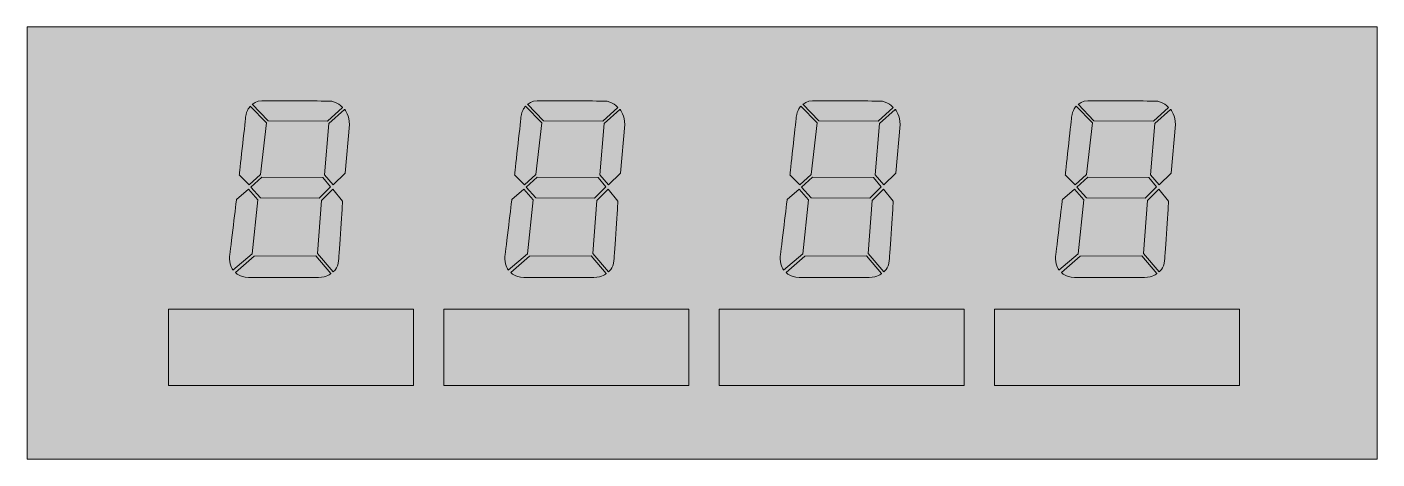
# Model space of a CAD drawing. Header units: inches. Extents: x -1 to 440, y -140 to 1.
import ezdxf

# ---------------------------------------------------------------- set-up
doc = ezdxf.new("R2010")
doc.units = ezdxf.units.IN
doc.header["$MEASUREMENT"] = 0
doc.layers.add('Layer 5', color=7, linetype='Continuous')
doc.layers.add('Layer 6', color=7, linetype='Continuous')

# ---------------------------------------------------------------- blocks, each defined once
blk = doc.blocks.new('block 2')
at = {"layer": 'Layer 5', "true_color": 0xf1f1f2}
h = blk.add_hatch(color=7, dxfattribs=at)
h.dxf.hatch_style = 2
edge = h.paths.add_edge_path()
edge.add_spline(control_points=[(76.96, -30.1), (76.96, -30.1), (75.05, -46.92), (75.05, -46.92), (75.05, -46.92), (71.31, -50.36), (71.31, -50.36), (71.31, -50.36), (68.11, -47.04), (68.11, -47.04), (68.11, -47.04), (69.94, -30.52), (70.17, -28.16), (70.4, -25.85), (71.7, -24.58), (71.7, -24.58), (71.7, -24.58), (76.96, -30.1), (76.96, -30.1)], knot_values=[0, 0, 0, 0, 1, 1, 1, 2, 2, 2, 3, 3, 3, 4, 4, 4, 5, 5, 5, 6, 6, 6, 6], degree=3, periodic=1)
h = blk.add_hatch(color=7, dxfattribs=at)
h.dxf.hatch_style = 2
edge = h.paths.add_edge_path()
edge.add_spline(control_points=[(75.46, -22.81), (77.46, -22.81), (95.87, -22.93), (97.28, -22.93), (100.22, -22.93), (101.86, -25.05), (101.86, -25.05), (101.86, -25.05), (96.95, -29.46), (96.95, -29.46), (96.95, -29.46), (77.49, -29.4), (77.49, -29.4), (77.49, -29.4), (72.35, -23.99), (72.35, -23.99), (72.35, -23.99), (73.7, -22.81), (75.46, -22.81)], knot_values=[0, 0, 0, 0, 1, 1, 1, 2, 2, 2, 3, 3, 3, 4, 4, 4, 5, 5, 5, 6, 6, 6, 6], degree=3, periodic=1)
h = blk.add_hatch(color=7, dxfattribs=at)
h.dxf.hatch_style = 2
edge = h.paths.add_edge_path()
edge.add_spline(control_points=[(104.1, -30.57), (104.1, -30.57), (102.75, -46.52), (102.75, -46.52), (102.75, -46.52), (98.78, -50.36), (98.78, -50.36), (98.78, -50.36), (95.92, -47.1), (95.92, -47.1), (95.92, -47.1), (97.34, -30.28), (97.34, -30.28), (97.34, -30.28), (102.51, -25.64), (102.51, -25.64), (102.51, -25.64), (104.21, -27.87), (104.1, -30.57)], knot_values=[0, 0, 0, 0, 1, 1, 1, 2, 2, 2, 3, 3, 3, 4, 4, 4, 5, 5, 5, 6, 6, 6, 6], degree=3, periodic=1)
h = blk.add_hatch(color=7, dxfattribs=at)
h.dxf.hatch_style = 2
h.paths.add_polyline_path([(71.88, -51.09), (75.44, -47.86), (95.37, -47.98), (97.9, -50.98), (94.24, -54.72), (75.02, -54.56)])
h = blk.add_hatch(color=7, dxfattribs=at)
h.dxf.hatch_style = 2
edge = h.paths.add_edge_path()
edge.add_spline(control_points=[(71.08, -51.73), (71.08, -51.73), (74.17, -55.21), (74.17, -55.21), (74.17, -55.21), (72.29, -72.91), (72.29, -72.91), (72.29, -72.91), (66, -78.2), (66, -78.2), (66, -78.2), (64.64, -76.08), (64.94, -73.73), (65.23, -71.38), (67.16, -55.17), (67.16, -55.17), (67.16, -55.17), (71.08, -51.73), (71.08, -51.73)], knot_values=[0, 0, 0, 0, 1, 1, 1, 2, 2, 2, 3, 3, 3, 4, 4, 4, 5, 5, 5, 6, 6, 6, 6], degree=3, periodic=1)
h = blk.add_hatch(color=7, dxfattribs=at)
h.dxf.hatch_style = 2
edge = h.paths.add_edge_path()
edge.add_spline(control_points=[(98.65, -51.73), (98.65, -51.73), (101.89, -55.68), (101.89, -55.68), (101.89, -55.68), (100.69, -73.07), (100.57, -75.08), (100.39, -77.91), (98.75, -78.79), (98.75, -78.79), (98.75, -78.79), (93.72, -72.79), (93.72, -72.79), (93.72, -72.79), (94.96, -55.5), (94.96, -55.5), (94.96, -55.5), (98.65, -51.73), (98.65, -51.73)], knot_values=[0, 0, 0, 0, 1, 1, 1, 2, 2, 2, 3, 3, 3, 4, 4, 4, 5, 5, 5, 6, 6, 6, 6], degree=3, periodic=1)
h = blk.add_hatch(color=7, dxfattribs=at)
h.dxf.hatch_style = 2
edge = h.paths.add_edge_path()
edge.add_spline(control_points=[(93.16, -73.55), (93.16, -73.55), (98.04, -79.37), (98.04, -79.37), (98.04, -79.37), (96.86, -80.61), (93.98, -80.61), (91.92, -80.61), (73.82, -80.61), (71.11, -80.61), (68.11, -80.61), (66.88, -79.02), (66.88, -79.02), (66.88, -79.02), (72.94, -73.61), (72.94, -73.61), (72.94, -73.61), (93.16, -73.55), (93.16, -73.55)], knot_values=[0, 0, 0, 0, 1, 1, 1, 2, 2, 2, 3, 3, 3, 4, 4, 4, 5, 5, 5, 6, 6, 6, 6], degree=3, periodic=1)
at = {"layer": 'Layer 5', "lineweight": 0}
blk.add_lwpolyline([(71.88, -51.09), (75.44, -47.86), (95.37, -47.98), (97.9, -50.98), (94.24, -54.72), (75.02, -54.56), (71.88, -51.09)], dxfattribs=at)
for points in [[(76.96, -30.1), (76.96, -30.1), (75.05, -46.92), (75.05, -46.92), (75.05, -46.92), (71.31, -50.36), (71.31, -50.36), (71.31, -50.36), (68.11, -47.04), (68.11, -47.04), (68.11, -47.04), (69.94, -30.52), (70.17, -28.16), (70.4, -25.85), (71.7, -24.58), (71.7, -24.58), (71.7, -24.58), (76.96, -30.1), (76.96, -30.1)], [(75.46, -22.81), (77.46, -22.81), (95.87, -22.93), (97.28, -22.93), (100.22, -22.93), (101.86, -25.05), (101.86, -25.05), (101.86, -25.05), (96.95, -29.46), (96.95, -29.46), (96.95, -29.46), (77.49, -29.4), (77.49, -29.4), (77.49, -29.4), (72.35, -23.99), (72.35, -23.99), (72.35, -23.99), (73.7, -22.81), (75.46, -22.81)], [(104.1, -30.57), (104.1, -30.57), (102.75, -46.52), (102.75, -46.52), (102.75, -46.52), (98.78, -50.36), (98.78, -50.36), (98.78, -50.36), (95.92, -47.1), (95.92, -47.1), (95.92, -47.1), (97.34, -30.28), (97.34, -30.28), (97.34, -30.28), (102.51, -25.64), (102.51, -25.64), (102.51, -25.64), (104.21, -27.87), (104.1, -30.57)], [(71.08, -51.73), (71.08, -51.73), (74.17, -55.21), (74.17, -55.21), (74.17, -55.21), (72.29, -72.91), (72.29, -72.91), (72.29, -72.91), (66, -78.2), (66, -78.2), (66, -78.2), (64.64, -76.08), (64.94, -73.73), (65.23, -71.38), (67.16, -55.17), (67.16, -55.17), (67.16, -55.17), (71.08, -51.73), (71.08, -51.73)], [(98.65, -51.73), (98.65, -51.73), (101.89, -55.68), (101.89, -55.68), (101.89, -55.68), (100.69, -73.07), (100.57, -75.08), (100.39, -77.91), (98.75, -78.79), (98.75, -78.79), (98.75, -78.79), (93.72, -72.79), (93.72, -72.79), (93.72, -72.79), (94.96, -55.5), (94.96, -55.5), (94.96, -55.5), (98.65, -51.73), (98.65, -51.73)], [(93.16, -73.55), (93.16, -73.55), (98.04, -79.37), (98.04, -79.37), (98.04, -79.37), (96.86, -80.61), (93.98, -80.61), (91.92, -80.61), (73.82, -80.61), (71.11, -80.61), (68.11, -80.61), (66.88, -79.02), (66.88, -79.02), (66.88, -79.02), (72.94, -73.61), (72.94, -73.61), (72.94, -73.61), (93.16, -73.55), (93.16, -73.55)]]:
    blk.add_open_spline(points, degree=3, knots=[0, 0, 0, 0, 1, 1, 1, 2, 2, 2, 3, 3, 3, 4, 4, 4, 5, 5, 5, 6, 6, 6, 6], dxfattribs=at)
blk = doc.blocks.new('block 3')
at = {"layer": 'Layer 5', "true_color": 0xf1f1f2}
h = blk.add_hatch(color=7, dxfattribs=at)
h.dxf.hatch_style = 2
edge = h.paths.add_edge_path()
edge.add_spline(control_points=[(166.96, -30.1), (166.96, -30.1), (165.05, -46.92), (165.05, -46.92), (165.05, -46.92), (161.31, -50.36), (161.31, -50.36), (161.31, -50.36), (158.11, -47.04), (158.11, -47.04), (158.11, -47.04), (159.94, -30.52), (160.17, -28.16), (160.4, -25.85), (161.7, -24.58), (161.7, -24.58), (161.7, -24.58), (166.96, -30.1), (166.96, -30.1)], knot_values=[0, 0, 0, 0, 1, 1, 1, 2, 2, 2, 3, 3, 3, 4, 4, 4, 5, 5, 5, 6, 6, 6, 6], degree=3, periodic=1)
h = blk.add_hatch(color=7, dxfattribs=at)
h.dxf.hatch_style = 2
edge = h.paths.add_edge_path()
edge.add_spline(control_points=[(165.46, -22.81), (167.46, -22.81), (185.87, -22.93), (187.28, -22.93), (190.22, -22.93), (191.86, -25.05), (191.86, -25.05), (191.86, -25.05), (186.95, -29.46), (186.95, -29.46), (186.95, -29.46), (167.49, -29.4), (167.49, -29.4), (167.49, -29.4), (162.35, -23.99), (162.35, -23.99), (162.35, -23.99), (163.7, -22.81), (165.46, -22.81)], knot_values=[0, 0, 0, 0, 1, 1, 1, 2, 2, 2, 3, 3, 3, 4, 4, 4, 5, 5, 5, 6, 6, 6, 6], degree=3, periodic=1)
h = blk.add_hatch(color=7, dxfattribs=at)
h.dxf.hatch_style = 2
edge = h.paths.add_edge_path()
edge.add_spline(control_points=[(194.1, -30.57), (194.1, -30.57), (192.75, -46.52), (192.75, -46.52), (192.75, -46.52), (188.78, -50.36), (188.78, -50.36), (188.78, -50.36), (185.92, -47.1), (185.92, -47.1), (185.92, -47.1), (187.34, -30.28), (187.34, -30.28), (187.34, -30.28), (192.51, -25.64), (192.51, -25.64), (192.51, -25.64), (194.21, -27.87), (194.1, -30.57)], knot_values=[0, 0, 0, 0, 1, 1, 1, 2, 2, 2, 3, 3, 3, 4, 4, 4, 5, 5, 5, 6, 6, 6, 6], degree=3, periodic=1)
h = blk.add_hatch(color=7, dxfattribs=at)
h.dxf.hatch_style = 2
h.paths.add_polyline_path([(161.88, -51.09), (165.44, -47.86), (185.37, -47.98), (187.9, -50.98), (184.24, -54.72), (165.02, -54.56)])
h = blk.add_hatch(color=7, dxfattribs=at)
h.dxf.hatch_style = 2
edge = h.paths.add_edge_path()
edge.add_spline(control_points=[(161.08, -51.73), (161.08, -51.73), (164.17, -55.21), (164.17, -55.21), (164.17, -55.21), (162.29, -72.91), (162.29, -72.91), (162.29, -72.91), (156, -78.2), (156, -78.2), (156, -78.2), (154.65, -76.08), (154.94, -73.73), (155.23, -71.38), (157.16, -55.17), (157.16, -55.17), (157.16, -55.17), (161.08, -51.73), (161.08, -51.73)], knot_values=[0, 0, 0, 0, 1, 1, 1, 2, 2, 2, 3, 3, 3, 4, 4, 4, 5, 5, 5, 6, 6, 6, 6], degree=3, periodic=1)
h = blk.add_hatch(color=7, dxfattribs=at)
h.dxf.hatch_style = 2
edge = h.paths.add_edge_path()
edge.add_spline(control_points=[(188.65, -51.73), (188.65, -51.73), (191.89, -55.68), (191.89, -55.68), (191.89, -55.68), (190.69, -73.07), (190.57, -75.08), (190.39, -77.91), (188.75, -78.79), (188.75, -78.79), (188.75, -78.79), (183.72, -72.79), (183.72, -72.79), (183.72, -72.79), (184.96, -55.5), (184.96, -55.5), (184.96, -55.5), (188.65, -51.73), (188.65, -51.73)], knot_values=[0, 0, 0, 0, 1, 1, 1, 2, 2, 2, 3, 3, 3, 4, 4, 4, 5, 5, 5, 6, 6, 6, 6], degree=3, periodic=1)
h = blk.add_hatch(color=7, dxfattribs=at)
h.dxf.hatch_style = 2
edge = h.paths.add_edge_path()
edge.add_spline(control_points=[(183.16, -73.55), (183.16, -73.55), (188.04, -79.37), (188.04, -79.37), (188.04, -79.37), (186.87, -80.61), (183.98, -80.61), (181.92, -80.61), (163.82, -80.61), (161.11, -80.61), (158.11, -80.61), (156.88, -79.02), (156.88, -79.02), (156.88, -79.02), (162.94, -73.61), (162.94, -73.61), (162.94, -73.61), (183.16, -73.55), (183.16, -73.55)], knot_values=[0, 0, 0, 0, 1, 1, 1, 2, 2, 2, 3, 3, 3, 4, 4, 4, 5, 5, 5, 6, 6, 6, 6], degree=3, periodic=1)
at = {"layer": 'Layer 5', "lineweight": 0}
blk.add_lwpolyline([(161.88, -51.09), (165.44, -47.86), (185.37, -47.98), (187.9, -50.98), (184.24, -54.72), (165.02, -54.56), (161.88, -51.09)], dxfattribs=at)
for points in [[(166.96, -30.1), (166.96, -30.1), (165.05, -46.92), (165.05, -46.92), (165.05, -46.92), (161.31, -50.36), (161.31, -50.36), (161.31, -50.36), (158.11, -47.04), (158.11, -47.04), (158.11, -47.04), (159.94, -30.52), (160.17, -28.16), (160.4, -25.85), (161.7, -24.58), (161.7, -24.58), (161.7, -24.58), (166.96, -30.1), (166.96, -30.1)], [(165.46, -22.81), (167.46, -22.81), (185.87, -22.93), (187.28, -22.93), (190.22, -22.93), (191.86, -25.05), (191.86, -25.05), (191.86, -25.05), (186.95, -29.46), (186.95, -29.46), (186.95, -29.46), (167.49, -29.4), (167.49, -29.4), (167.49, -29.4), (162.35, -23.99), (162.35, -23.99), (162.35, -23.99), (163.7, -22.81), (165.46, -22.81)], [(194.1, -30.57), (194.1, -30.57), (192.75, -46.52), (192.75, -46.52), (192.75, -46.52), (188.78, -50.36), (188.78, -50.36), (188.78, -50.36), (185.92, -47.1), (185.92, -47.1), (185.92, -47.1), (187.34, -30.28), (187.34, -30.28), (187.34, -30.28), (192.51, -25.64), (192.51, -25.64), (192.51, -25.64), (194.21, -27.87), (194.1, -30.57)], [(161.08, -51.73), (161.08, -51.73), (164.17, -55.21), (164.17, -55.21), (164.17, -55.21), (162.29, -72.91), (162.29, -72.91), (162.29, -72.91), (156, -78.2), (156, -78.2), (156, -78.2), (154.65, -76.08), (154.94, -73.73), (155.23, -71.38), (157.16, -55.17), (157.16, -55.17), (157.16, -55.17), (161.08, -51.73), (161.08, -51.73)], [(188.65, -51.73), (188.65, -51.73), (191.89, -55.68), (191.89, -55.68), (191.89, -55.68), (190.69, -73.07), (190.57, -75.08), (190.39, -77.91), (188.75, -78.79), (188.75, -78.79), (188.75, -78.79), (183.72, -72.79), (183.72, -72.79), (183.72, -72.79), (184.96, -55.5), (184.96, -55.5), (184.96, -55.5), (188.65, -51.73), (188.65, -51.73)], [(183.16, -73.55), (183.16, -73.55), (188.04, -79.37), (188.04, -79.37), (188.04, -79.37), (186.87, -80.61), (183.98, -80.61), (181.92, -80.61), (163.82, -80.61), (161.11, -80.61), (158.11, -80.61), (156.88, -79.02), (156.88, -79.02), (156.88, -79.02), (162.94, -73.61), (162.94, -73.61), (162.94, -73.61), (183.16, -73.55), (183.16, -73.55)]]:
    blk.add_open_spline(points, degree=3, knots=[0, 0, 0, 0, 1, 1, 1, 2, 2, 2, 3, 3, 3, 4, 4, 4, 5, 5, 5, 6, 6, 6, 6], dxfattribs=at)
blk = doc.blocks.new('block 4')
at = {"layer": 'Layer 5', "true_color": 0xf1f1f2}
h = blk.add_hatch(color=7, dxfattribs=at)
h.dxf.hatch_style = 2
edge = h.paths.add_edge_path()
edge.add_spline(control_points=[(256.96, -30.1), (256.96, -30.1), (255.05, -46.92), (255.05, -46.92), (255.05, -46.92), (251.31, -50.36), (251.31, -50.36), (251.31, -50.36), (248.11, -47.04), (248.11, -47.04), (248.11, -47.04), (249.94, -30.52), (250.17, -28.16), (250.4, -25.85), (251.7, -24.58), (251.7, -24.58), (251.7, -24.58), (256.96, -30.1), (256.96, -30.1)], knot_values=[0, 0, 0, 0, 1, 1, 1, 2, 2, 2, 3, 3, 3, 4, 4, 4, 5, 5, 5, 6, 6, 6, 6], degree=3, periodic=1)
h = blk.add_hatch(color=7, dxfattribs=at)
h.dxf.hatch_style = 2
edge = h.paths.add_edge_path()
edge.add_spline(control_points=[(255.46, -22.81), (257.46, -22.81), (275.87, -22.93), (277.28, -22.93), (280.22, -22.93), (281.86, -25.05), (281.86, -25.05), (281.86, -25.05), (276.95, -29.46), (276.95, -29.46), (276.95, -29.46), (257.49, -29.4), (257.49, -29.4), (257.49, -29.4), (252.35, -23.99), (252.35, -23.99), (252.35, -23.99), (253.7, -22.81), (255.46, -22.81)], knot_values=[0, 0, 0, 0, 1, 1, 1, 2, 2, 2, 3, 3, 3, 4, 4, 4, 5, 5, 5, 6, 6, 6, 6], degree=3, periodic=1)
h = blk.add_hatch(color=7, dxfattribs=at)
h.dxf.hatch_style = 2
edge = h.paths.add_edge_path()
edge.add_spline(control_points=[(284.1, -30.57), (284.1, -30.57), (282.75, -46.52), (282.75, -46.52), (282.75, -46.52), (278.78, -50.36), (278.78, -50.36), (278.78, -50.36), (275.92, -47.1), (275.92, -47.1), (275.92, -47.1), (277.34, -30.28), (277.34, -30.28), (277.34, -30.28), (282.51, -25.64), (282.51, -25.64), (282.51, -25.64), (284.21, -27.87), (284.1, -30.57)], knot_values=[0, 0, 0, 0, 1, 1, 1, 2, 2, 2, 3, 3, 3, 4, 4, 4, 5, 5, 5, 6, 6, 6, 6], degree=3, periodic=1)
h = blk.add_hatch(color=7, dxfattribs=at)
h.dxf.hatch_style = 2
h.paths.add_polyline_path([(251.88, -51.09), (255.44, -47.86), (275.37, -47.98), (277.9, -50.98), (274.24, -54.72), (255.02, -54.56)])
h = blk.add_hatch(color=7, dxfattribs=at)
h.dxf.hatch_style = 2
edge = h.paths.add_edge_path()
edge.add_spline(control_points=[(251.08, -51.73), (251.08, -51.73), (254.17, -55.21), (254.17, -55.21), (254.17, -55.21), (252.29, -72.91), (252.29, -72.91), (252.29, -72.91), (246, -78.2), (246, -78.2), (246, -78.2), (244.65, -76.08), (244.94, -73.73), (245.23, -71.38), (247.16, -55.17), (247.16, -55.17), (247.16, -55.17), (251.08, -51.73), (251.08, -51.73)], knot_values=[0, 0, 0, 0, 1, 1, 1, 2, 2, 2, 3, 3, 3, 4, 4, 4, 5, 5, 5, 6, 6, 6, 6], degree=3, periodic=1)
h = blk.add_hatch(color=7, dxfattribs=at)
h.dxf.hatch_style = 2
edge = h.paths.add_edge_path()
edge.add_spline(control_points=[(278.65, -51.73), (278.65, -51.73), (281.89, -55.68), (281.89, -55.68), (281.89, -55.68), (280.69, -73.07), (280.57, -75.08), (280.39, -77.91), (278.75, -78.79), (278.75, -78.79), (278.75, -78.79), (273.72, -72.79), (273.72, -72.79), (273.72, -72.79), (274.96, -55.5), (274.96, -55.5), (274.96, -55.5), (278.65, -51.73), (278.65, -51.73)], knot_values=[0, 0, 0, 0, 1, 1, 1, 2, 2, 2, 3, 3, 3, 4, 4, 4, 5, 5, 5, 6, 6, 6, 6], degree=3, periodic=1)
h = blk.add_hatch(color=7, dxfattribs=at)
h.dxf.hatch_style = 2
edge = h.paths.add_edge_path()
edge.add_spline(control_points=[(273.16, -73.55), (273.16, -73.55), (278.04, -79.37), (278.04, -79.37), (278.04, -79.37), (276.87, -80.61), (273.98, -80.61), (271.92, -80.61), (253.82, -80.61), (251.11, -80.61), (248.11, -80.61), (246.88, -79.02), (246.88, -79.02), (246.88, -79.02), (252.94, -73.61), (252.94, -73.61), (252.94, -73.61), (273.16, -73.55), (273.16, -73.55)], knot_values=[0, 0, 0, 0, 1, 1, 1, 2, 2, 2, 3, 3, 3, 4, 4, 4, 5, 5, 5, 6, 6, 6, 6], degree=3, periodic=1)
at = {"layer": 'Layer 5', "lineweight": 0}
blk.add_lwpolyline([(251.88, -51.09), (255.44, -47.86), (275.37, -47.98), (277.9, -50.98), (274.24, -54.72), (255.02, -54.56), (251.88, -51.09)], dxfattribs=at)
for points in [[(256.96, -30.1), (256.96, -30.1), (255.05, -46.92), (255.05, -46.92), (255.05, -46.92), (251.31, -50.36), (251.31, -50.36), (251.31, -50.36), (248.11, -47.04), (248.11, -47.04), (248.11, -47.04), (249.94, -30.52), (250.17, -28.16), (250.4, -25.85), (251.7, -24.58), (251.7, -24.58), (251.7, -24.58), (256.96, -30.1), (256.96, -30.1)], [(255.46, -22.81), (257.46, -22.81), (275.87, -22.93), (277.28, -22.93), (280.22, -22.93), (281.86, -25.05), (281.86, -25.05), (281.86, -25.05), (276.95, -29.46), (276.95, -29.46), (276.95, -29.46), (257.49, -29.4), (257.49, -29.4), (257.49, -29.4), (252.35, -23.99), (252.35, -23.99), (252.35, -23.99), (253.7, -22.81), (255.46, -22.81)], [(284.1, -30.57), (284.1, -30.57), (282.75, -46.52), (282.75, -46.52), (282.75, -46.52), (278.78, -50.36), (278.78, -50.36), (278.78, -50.36), (275.92, -47.1), (275.92, -47.1), (275.92, -47.1), (277.34, -30.28), (277.34, -30.28), (277.34, -30.28), (282.51, -25.64), (282.51, -25.64), (282.51, -25.64), (284.21, -27.87), (284.1, -30.57)], [(251.08, -51.73), (251.08, -51.73), (254.17, -55.21), (254.17, -55.21), (254.17, -55.21), (252.29, -72.91), (252.29, -72.91), (252.29, -72.91), (246, -78.2), (246, -78.2), (246, -78.2), (244.65, -76.08), (244.94, -73.73), (245.23, -71.38), (247.16, -55.17), (247.16, -55.17), (247.16, -55.17), (251.08, -51.73), (251.08, -51.73)], [(278.65, -51.73), (278.65, -51.73), (281.89, -55.68), (281.89, -55.68), (281.89, -55.68), (280.69, -73.07), (280.57, -75.08), (280.39, -77.91), (278.75, -78.79), (278.75, -78.79), (278.75, -78.79), (273.72, -72.79), (273.72, -72.79), (273.72, -72.79), (274.96, -55.5), (274.96, -55.5), (274.96, -55.5), (278.65, -51.73), (278.65, -51.73)], [(273.16, -73.55), (273.16, -73.55), (278.04, -79.37), (278.04, -79.37), (278.04, -79.37), (276.87, -80.61), (273.98, -80.61), (271.92, -80.61), (253.82, -80.61), (251.11, -80.61), (248.11, -80.61), (246.88, -79.02), (246.88, -79.02), (246.88, -79.02), (252.94, -73.61), (252.94, -73.61), (252.94, -73.61), (273.16, -73.55), (273.16, -73.55)]]:
    blk.add_open_spline(points, degree=3, knots=[0, 0, 0, 0, 1, 1, 1, 2, 2, 2, 3, 3, 3, 4, 4, 4, 5, 5, 5, 6, 6, 6, 6], dxfattribs=at)
blk = doc.blocks.new('block 5')
at = {"layer": 'Layer 5', "true_color": 0xf1f1f2}
h = blk.add_hatch(color=7, dxfattribs=at)
h.dxf.hatch_style = 2
edge = h.paths.add_edge_path()
edge.add_spline(control_points=[(346.96, -30.1), (346.96, -30.1), (345.05, -46.92), (345.05, -46.92), (345.05, -46.92), (341.31, -50.36), (341.31, -50.36), (341.31, -50.36), (338.11, -47.04), (338.11, -47.04), (338.11, -47.04), (339.94, -30.52), (340.17, -28.16), (340.4, -25.85), (341.7, -24.58), (341.7, -24.58), (341.7, -24.58), (346.96, -30.1), (346.96, -30.1)], knot_values=[0, 0, 0, 0, 1, 1, 1, 2, 2, 2, 3, 3, 3, 4, 4, 4, 5, 5, 5, 6, 6, 6, 6], degree=3, periodic=1)
h = blk.add_hatch(color=7, dxfattribs=at)
h.dxf.hatch_style = 2
edge = h.paths.add_edge_path()
edge.add_spline(control_points=[(345.46, -22.81), (347.46, -22.81), (365.87, -22.93), (367.28, -22.93), (370.22, -22.93), (371.86, -25.05), (371.86, -25.05), (371.86, -25.05), (366.95, -29.46), (366.95, -29.46), (366.95, -29.46), (347.49, -29.4), (347.49, -29.4), (347.49, -29.4), (342.35, -23.99), (342.35, -23.99), (342.35, -23.99), (343.7, -22.81), (345.46, -22.81)], knot_values=[0, 0, 0, 0, 1, 1, 1, 2, 2, 2, 3, 3, 3, 4, 4, 4, 5, 5, 5, 6, 6, 6, 6], degree=3, periodic=1)
h = blk.add_hatch(color=7, dxfattribs=at)
h.dxf.hatch_style = 2
edge = h.paths.add_edge_path()
edge.add_spline(control_points=[(374.1, -30.57), (374.1, -30.57), (372.75, -46.52), (372.75, -46.52), (372.75, -46.52), (368.78, -50.36), (368.78, -50.36), (368.78, -50.36), (365.92, -47.1), (365.92, -47.1), (365.92, -47.1), (367.34, -30.28), (367.34, -30.28), (367.34, -30.28), (372.51, -25.64), (372.51, -25.64), (372.51, -25.64), (374.21, -27.87), (374.1, -30.57)], knot_values=[0, 0, 0, 0, 1, 1, 1, 2, 2, 2, 3, 3, 3, 4, 4, 4, 5, 5, 5, 6, 6, 6, 6], degree=3, periodic=1)
h = blk.add_hatch(color=7, dxfattribs=at)
h.dxf.hatch_style = 2
h.paths.add_polyline_path([(341.88, -51.09), (345.44, -47.86), (365.37, -47.98), (367.9, -50.98), (364.24, -54.72), (345.02, -54.56)])
h = blk.add_hatch(color=7, dxfattribs=at)
h.dxf.hatch_style = 2
edge = h.paths.add_edge_path()
edge.add_spline(control_points=[(341.08, -51.73), (341.08, -51.73), (344.17, -55.21), (344.17, -55.21), (344.17, -55.21), (342.29, -72.91), (342.29, -72.91), (342.29, -72.91), (336, -78.2), (336, -78.2), (336, -78.2), (334.65, -76.08), (334.94, -73.73), (335.23, -71.38), (337.16, -55.17), (337.16, -55.17), (337.16, -55.17), (341.08, -51.73), (341.08, -51.73)], knot_values=[0, 0, 0, 0, 1, 1, 1, 2, 2, 2, 3, 3, 3, 4, 4, 4, 5, 5, 5, 6, 6, 6, 6], degree=3, periodic=1)
h = blk.add_hatch(color=7, dxfattribs=at)
h.dxf.hatch_style = 2
edge = h.paths.add_edge_path()
edge.add_spline(control_points=[(368.65, -51.73), (368.65, -51.73), (371.89, -55.68), (371.89, -55.68), (371.89, -55.68), (370.69, -73.07), (370.57, -75.08), (370.39, -77.91), (368.75, -78.79), (368.75, -78.79), (368.75, -78.79), (363.72, -72.79), (363.72, -72.79), (363.72, -72.79), (364.96, -55.5), (364.96, -55.5), (364.96, -55.5), (368.65, -51.73), (368.65, -51.73)], knot_values=[0, 0, 0, 0, 1, 1, 1, 2, 2, 2, 3, 3, 3, 4, 4, 4, 5, 5, 5, 6, 6, 6, 6], degree=3, periodic=1)
h = blk.add_hatch(color=7, dxfattribs=at)
h.dxf.hatch_style = 2
edge = h.paths.add_edge_path()
edge.add_spline(control_points=[(363.16, -73.55), (363.16, -73.55), (368.04, -79.37), (368.04, -79.37), (368.04, -79.37), (366.87, -80.61), (363.98, -80.61), (361.92, -80.61), (343.82, -80.61), (341.11, -80.61), (338.11, -80.61), (336.88, -79.02), (336.88, -79.02), (336.88, -79.02), (342.94, -73.61), (342.94, -73.61), (342.94, -73.61), (363.16, -73.55), (363.16, -73.55)], knot_values=[0, 0, 0, 0, 1, 1, 1, 2, 2, 2, 3, 3, 3, 4, 4, 4, 5, 5, 5, 6, 6, 6, 6], degree=3, periodic=1)
at = {"layer": 'Layer 5', "lineweight": 0}
blk.add_lwpolyline([(341.88, -51.09), (345.44, -47.86), (365.37, -47.98), (367.9, -50.98), (364.24, -54.72), (345.02, -54.56), (341.88, -51.09)], dxfattribs=at)
for points in [[(346.96, -30.1), (346.96, -30.1), (345.05, -46.92), (345.05, -46.92), (345.05, -46.92), (341.31, -50.36), (341.31, -50.36), (341.31, -50.36), (338.11, -47.04), (338.11, -47.04), (338.11, -47.04), (339.94, -30.52), (340.17, -28.16), (340.4, -25.85), (341.7, -24.58), (341.7, -24.58), (341.7, -24.58), (346.96, -30.1), (346.96, -30.1)], [(345.46, -22.81), (347.46, -22.81), (365.87, -22.93), (367.28, -22.93), (370.22, -22.93), (371.86, -25.05), (371.86, -25.05), (371.86, -25.05), (366.95, -29.46), (366.95, -29.46), (366.95, -29.46), (347.49, -29.4), (347.49, -29.4), (347.49, -29.4), (342.35, -23.99), (342.35, -23.99), (342.35, -23.99), (343.7, -22.81), (345.46, -22.81)], [(374.1, -30.57), (374.1, -30.57), (372.75, -46.52), (372.75, -46.52), (372.75, -46.52), (368.78, -50.36), (368.78, -50.36), (368.78, -50.36), (365.92, -47.1), (365.92, -47.1), (365.92, -47.1), (367.34, -30.28), (367.34, -30.28), (367.34, -30.28), (372.51, -25.64), (372.51, -25.64), (372.51, -25.64), (374.21, -27.87), (374.1, -30.57)], [(341.08, -51.73), (341.08, -51.73), (344.17, -55.21), (344.17, -55.21), (344.17, -55.21), (342.29, -72.91), (342.29, -72.91), (342.29, -72.91), (336, -78.2), (336, -78.2), (336, -78.2), (334.65, -76.08), (334.94, -73.73), (335.23, -71.38), (337.16, -55.17), (337.16, -55.17), (337.16, -55.17), (341.08, -51.73), (341.08, -51.73)], [(368.65, -51.73), (368.65, -51.73), (371.89, -55.68), (371.89, -55.68), (371.89, -55.68), (370.69, -73.07), (370.57, -75.08), (370.39, -77.91), (368.75, -78.79), (368.75, -78.79), (368.75, -78.79), (363.72, -72.79), (363.72, -72.79), (363.72, -72.79), (364.96, -55.5), (364.96, -55.5), (364.96, -55.5), (368.65, -51.73), (368.65, -51.73)], [(363.16, -73.55), (363.16, -73.55), (368.04, -79.37), (368.04, -79.37), (368.04, -79.37), (366.87, -80.61), (363.98, -80.61), (361.92, -80.61), (343.82, -80.61), (341.11, -80.61), (338.11, -80.61), (336.88, -79.02), (336.88, -79.02), (336.88, -79.02), (342.94, -73.61), (342.94, -73.61), (342.94, -73.61), (363.16, -73.55), (363.16, -73.55)]]:
    blk.add_open_spline(points, degree=3, knots=[0, 0, 0, 0, 1, 1, 1, 2, 2, 2, 3, 3, 3, 4, 4, 4, 5, 5, 5, 6, 6, 6, 6], dxfattribs=at)

msp = doc.modelspace()

# ---------------------------------------------------------------- hatches: boundary and pattern name
at = {"layer": 'Layer 5', "true_color": 0xf1f1f2}
h = msp.add_hatch(color=7, dxfattribs=at)
h.dxf.hatch_style = 2
h.paths.add_polyline_path([(125, -116), (45, -116), (45, -91), (125, -91)])
h = msp.add_hatch(color=7, dxfattribs=at)
h.dxf.hatch_style = 2
h.paths.add_polyline_path([(215, -116), (135, -116), (135, -91), (215, -91)])
h = msp.add_hatch(color=7, dxfattribs=at)
h.dxf.hatch_style = 2
h.paths.add_polyline_path([(305, -116), (225, -116), (225, -91), (305, -91)])
h = msp.add_hatch(color=7, dxfattribs=at)
h.dxf.hatch_style = 2
h.paths.add_polyline_path([(395, -116), (315, -116), (315, -91), (395, -91)])
at = {"layer": 'Layer 6', "true_color": 0x231f20}
h = msp.add_hatch(color=179, dxfattribs=at)
h.dxf.hatch_style = 2
h.paths.add_polyline_path([(440, -140), (-1.29, -140), (-1.29, 1.29), (440, 1.29)])

# ---------------------------------------------------------------- linework, layer by layer
at = {"layer": 'Layer 5', "lineweight": 0}
for points in [[(125, -116), (45, -116), (45, -91), (125, -91), (125, -116)], [(215, -116), (135, -116), (135, -91), (215, -91), (215, -116)], [(305, -116), (225, -116), (225, -91), (305, -91), (305, -116)], [(395, -116), (315, -116), (315, -91), (395, -91), (395, -116)]]:
    msp.add_lwpolyline(points, dxfattribs=at)
at = {"layer": 'Layer 6', "lineweight": 0}
msp.add_lwpolyline([(440, -140), (-1.29, -140), (-1.29, 1.29), (440, 1.29), (440, -140)], dxfattribs=at)

# ---------------------------------------------------------------- block references
at = {"layer": 'Layer 5'}
for name in ['block 2', 'block 3', 'block 4', 'block 5']:
    msp.add_blockref(name, (0, 0), dxfattribs=at)

doc.saveas('drawing.dxf')
